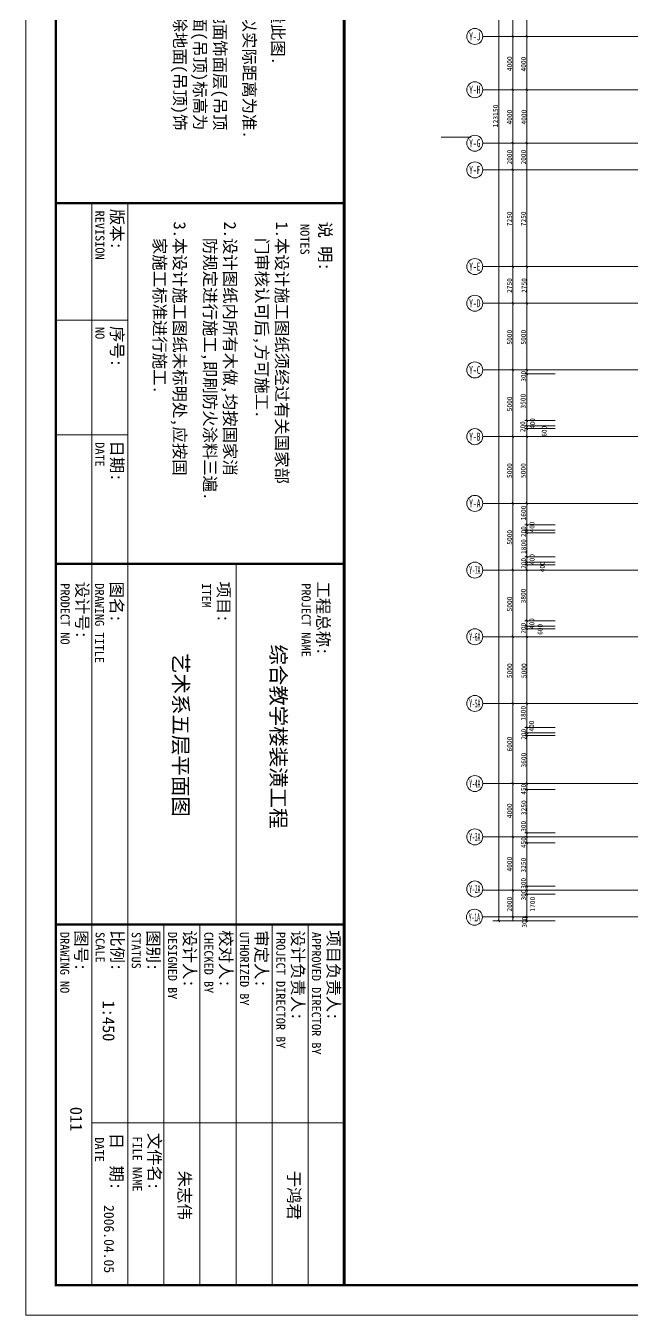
# Model space of a CAD drawing. Extents: x -307567 to 704339, y -10277 to 165507.
# Drawn here: x 574079 to 619583, y -10277 to 86380 of the extents above; entities that cross this region are included whole.
import ezdxf
from ezdxf.enums import TextEntityAlignment as Align

# ---------------------------------------------------------------- set-up
doc = ezdxf.new("R2010")
doc.units = 0
doc.header["$MEASUREMENT"] = 0
for name, color, linetype, lineweight in [('AXIS', 7, 'CONTINUOUS', 5), ('wode', 250, 'CONTINUOUS', 0), ('我的', 255, 'CONTINUOUS', 0)]:
    doc.layers.add(name, color=color, linetype=linetype, lineweight=lineweight)
doc.styles.get("Standard").update_dxf_attribs({"font": 'txt', "height": 3})

msp = doc.modelspace()

# ---------------------------------------------------------------- linework, layer by layer
at = {"layer": 'AXIS', "color": 0}
msp.add_lwpolyline([(704339.14165, 165507.00555), (574079.034, 165507.00555), (574079.034, -10276.53074), (704339.14165, -10276.53074)], close=True, dxfattribs=at)
at = {"layer": 'AXIS', "color": 0, "const_width": 180.29081}
msp.add_lwpolyline([(702085.50657, 163253.37047), (576332.66908, 163253.37047), (576332.66908, -8022.89565), (702085.50657, -8022.89565)], close=True, dxfattribs=at)
at = {"layer": 'wode', "color": 0}
for p, q in [((609571.61407, 19280.47411), (609571.61407, 142430.48326)), ((610621.61407, 85580.47411), (610621.61407, 89880.46801)), ((611671.61407, 85930.47564), (611671.61407, 89580.47258)), ((608371.61407, 85580.47411), (611671.61407, 85580.47411)), ((608371.61407, 85580.47411), (611671.61407, 85580.47411)), ((610621.61407, 81580.47564), (610621.61407, 85580.47411)), ((611671.61407, 85580.47411), (611671.61407, 85930.47564)), ((611671.61407, 78030.47258), (611671.61407, 85580.47411)), ((687909.29717, 85580.47411), (611671.61407, 85580.47411)), ((687909.29717, 85580.47411), (611671.61407, 85580.47411)), ((608371.61407, 81580.47564), (611671.61407, 81580.47564)), ((608371.61407, 81580.47564), (611671.61407, 81580.47564)), ((610621.61407, 77580.47258), (610621.61407, 81580.47564)), ((611521.61407, 81580.47564), (614314.11895, 81580.47564)), ((611671.61407, 78030.47258), (611671.61407, 81880.47564)), ((611671.61407, 81280.47564), (611671.61407, 81580.47564)), ((687909.29717, 81580.47564), (611671.61407, 81580.47564)), ((687909.29717, 81580.47564), (611671.61407, 81580.47564)), ((611671.61407, 68330.47411), (611671.61407, 79780.47564)), ((605251.24053, 78021.86205), (607501.24053, 78021.86205)), ((608371.61407, 77580.47258), (611671.61407, 77580.47258)), ((608371.61407, 77580.47258), (611671.61407, 77580.47258)), ((610621.61407, 75580.47564), (610621.61407, 77580.47258)), ((611521.61407, 77580.47258), (614314.11895, 77580.47258)), ((611671.61407, 77580.47258), (611671.61407, 78030.47258)), ((687909.29717, 77580.47258), (611671.61407, 77580.47258)), ((687909.29717, 77580.47258), (611671.61407, 77580.47258)), ((608371.61407, 75580.47564), (611671.61407, 75580.47564)), ((608371.61407, 75580.47564), (611671.61407, 75580.47564)), ((610621.61407, 68330.47411), (610621.61407, 75580.47564)), ((687909.29717, 75580.47564), (611671.61407, 75580.47564)), ((687909.29717, 75580.47564), (611671.61407, 75580.47564)), ((608371.61407, 68330.47411), (611671.61407, 68330.47411)), ((608371.61407, 68330.47411), (611671.61407, 68330.47411)), ((610621.61407, 65580.47258), (610621.61407, 68330.47411)), ((611521.61407, 68330.47411), (614314.11895, 68330.47411)), ((611671.61407, 56780.47411), (611671.61407, 68330.47411)), ((611671.61407, 67830.48174), (611671.61407, 68330.47411)), ((687909.29717, 68330.47411), (611671.61407, 68330.47411)), ((687909.29717, 68330.47411), (611671.61407, 68330.47411)), ((611671.61407, 65580.47258), (611671.61407, 65880.47258)), ((608371.61407, 65580.47258), (611671.61407, 65580.47258)), ((608371.61407, 65580.47258), (611671.61407, 65580.47258)), ((610621.61407, 60580.47564), (610621.61407, 65580.47258)), ((611521.61407, 65580.47258), (687909.29717, 65580.47258)), ((608371.61407, 60580.47564), (611671.61407, 60580.47564)), ((608371.61407, 60580.47564), (611671.61407, 60580.47564)), ((610621.61407, 55580.47411), (610621.61407, 60580.47564)), ((611521.61407, 60580.47564), (614314.11895, 60580.47564)), ((611521.61407, 60280.47564), (613788.02032, 60280.47564)), ((611671.61407, 60280.47564), (611671.61407, 60580.47564)), ((687909.29717, 60580.47564), (611671.61407, 60580.47564)), ((687909.29717, 60580.47564), (611671.61407, 60580.47564)), ((611671.61407, 56180.47411), (611671.61407, 57580.47564)), ((611521.61407, 56780.47411), (613788.02032, 56780.47411)), ((611521.61407, 56380.47564), (613788.02032, 56380.47564)), ((611521.61407, 56180.47411), (613788.02032, 56180.47411)), ((611671.61407, 56380.47564), (611671.61407, 56780.47411)), ((611671.61407, 45580.47564), (611671.61407, 56180.47411)), ((608371.61407, 55580.47411), (611671.61407, 55580.47411)), ((608371.61407, 55580.47411), (611671.61407, 55580.47411)), ((610621.61407, 50580.47487), (610621.61407, 55580.47411)), ((611521.61407, 55580.47411), (614314.11895, 55580.47411)), ((687909.29717, 55580.47411), (611671.61407, 55580.47411)), ((687909.29717, 55580.47411), (611671.61407, 55580.47411)), ((608371.61407, 50580.47487), (611671.61407, 50580.47487)), ((608371.61407, 50580.47487), (611671.61407, 50580.47487)), ((610621.61407, 45580.47564), (610621.61407, 50580.47487)), ((611521.61407, 50580.47487), (614314.11895, 50580.47487)), ((611671.61407, 50180.4764), (611671.61407, 50580.47487)), ((687909.29717, 50580.47487), (611671.61407, 50580.47487)), ((687909.29717, 50580.47487), (611671.61407, 50580.47487)), ((611671.61407, 48380.4764), (611671.61407, 49780.47564)), ((611521.61407, 48980.4764), (613788.02032, 48980.4764)), ((611521.61407, 48580.47564), (613788.02032, 48580.47564)), ((611521.61407, 48380.4764), (613788.02032, 48380.4764)), ((611671.61407, 48580.47564), (611671.61407, 48980.4764)), ((611671.61407, 47780.4764), (611671.61407, 48380.4764)), ((611671.61407, 45980.4764), (611671.61407, 47380.47564)), ((611521.61407, 46580.4764), (613788.02032, 46580.4764)), ((611671.61407, 46180.47564), (611671.61407, 46580.4764)), ((608371.61407, 45580.47564), (611671.61407, 45580.47564)), ((610621.61407, 40580.47411), (610621.61407, 45580.47564)), ((611521.61407, 46180.47564), (613788.02032, 46180.47564)), ((611521.61407, 45980.4764), (613788.02032, 45980.4764)), ((611521.61407, 45580.47564), (614314.11895, 45580.47564)), ((611521.61407, 45580.47564), (614314.11895, 45580.47564)), ((611671.61407, 45580.47564), (611671.61407, 45980.4764)), ((611671.61407, 40580.47411), (611671.61407, 45580.47564)), ((687909.29717, 45580.47564), (611671.61407, 45580.47564)), ((611671.61407, 41180.47411), (611671.61407, 42580.47564)), ((611521.61407, 41780.4764), (613788.02032, 41780.4764)), ((611671.61407, 41380.47564), (611671.61407, 41780.4764)), ((611521.61407, 41380.47564), (613788.02032, 41380.47564)), ((611521.61407, 41180.47411), (613788.02032, 41180.47411)), ((611671.61407, 40580.47411), (611671.61407, 41180.47411)), ((608371.61407, 40580.47411), (611671.61407, 40580.47411)), ((610621.61407, 35580.47258), (610621.61407, 40580.47411)), ((611521.61407, 40580.47411), (614314.11895, 40580.47411)), ((611671.61407, 25880.47411), (611671.61407, 40580.47411)), ((687909.29717, 40580.47411), (611671.61407, 40580.47411)), ((608371.61407, 35580.47258), (611671.61407, 35580.47258)), ((610621.61407, 29580.47373), (610621.61407, 35580.47258)), ((611534.8709, 35580.47258), (614314.11895, 35580.47258)), ((687909.29717, 35580.47258), (611671.61407, 35580.47258)), ((611534.8709, 33780.47258), (613788.02032, 33780.47258)), ((611534.8709, 33380.47411), (613788.02032, 33380.47411)), ((611534.8709, 33180.47258), (613788.02032, 33180.47258)), ((608371.61407, 29580.47373), (611671.61407, 29580.47373)), ((610621.61407, 25580.47411), (610621.61407, 29580.47373)), ((611534.8709, 29580.47373), (614314.11895, 29580.47373)), ((611534.8709, 29130.47373), (613788.02032, 29130.47373)), ((687909.29717, 29580.47373), (611671.61407, 29580.47373)), ((608371.61407, 25580.47411), (611671.61407, 25580.47411)), ((608371.61407, 25580.47411), (611671.61407, 25580.47411)), ((610621.61407, 21580.47392), (610621.61407, 25580.47411)), ((611521.61407, 25880.47411), (613788.02032, 25880.47411)), ((611521.61407, 25580.47411), (614314.11895, 25580.47411)), ((611671.61407, 25580.47411), (611671.61407, 25880.47411)), ((611671.61407, 25130.47411), (611671.61407, 25580.47411)), ((644143.24493, 25580.47411), (611671.61407, 25580.47411)), ((687909.29717, 25580.47411), (611671.61407, 25580.47411)), ((611521.61407, 25130.47411), (613788.02032, 25130.47411)), ((611521.61407, 25130.47411), (613788.02032, 25130.47411)), ((611671.61407, 19280.47411), (611671.61407, 25130.47411)), ((608364.43633, 21580.47335), (611671.61407, 21580.47335)), ((610621.61407, 19580.47411), (610621.61407, 21580.47392)), ((611521.61407, 21880.47392), (613788.02032, 21880.47392)), ((611521.61407, 21580.47392), (614314.11895, 21580.47392)), ((611521.61407, 21280.47392), (613788.02032, 21280.47392)), ((611671.61407, 21580.47392), (611671.61407, 21880.47392)), ((687909.29717, 21580.47392), (611671.61407, 21580.47335)), ((608339.75372, 19580.47411), (611671.61407, 19580.47411)), ((610011.79961, 19580.47411), (614349.0921, 19580.47411)), ((610621.68731, 19580.47411), (610621.68731, 19280.47411)), ((646074.34844, 19580.47411), (611671.61407, 19580.47411)), ((609121.68731, 19280.47411), (612121.68731, 19280.47411)), ((610011.79961, 19280.47411), (613788.02032, 19280.47411))]:
    msp.add_line(p, q, dxfattribs=at)
at = {"layer": 'wode', "color": 0, "const_width": 67.5}
for points in [[(610546.61407, 85655.47411), (610696.61407, 85505.47411)], [(611596.61407, 85655.47411), (611746.61407, 85505.47411)], [(610546.61407, 81655.47564), (610696.61407, 81505.47564)], [(611596.61407, 81655.47564), (611746.61407, 81505.47564)], [(610546.61407, 77655.47258), (610696.61407, 77505.47258)], [(611596.61407, 77655.47258), (611746.61407, 77505.47258)], [(610546.61407, 75655.47564), (610696.61407, 75505.47564)], [(610546.61407, 68405.47411), (610696.61407, 68255.47411)], [(611596.61407, 68405.47411), (611746.61407, 68255.47411)], [(610546.61407, 65655.47258), (610696.61407, 65505.47258)], [(611596.61407, 65655.47258), (611746.61407, 65505.47258)], [(611596.61407, 65655.47258), (611746.61407, 65505.47258)], [(610546.61407, 60655.47564), (610696.61407, 60505.47564)], [(611596.61407, 60655.47564), (611746.61407, 60505.47564)], [(611596.61407, 60355.47564), (611746.61407, 60205.47564)], [(611596.61407, 56855.47411), (611746.61407, 56705.47411)], [(611596.61407, 56455.47564), (611746.61407, 56305.47564)], [(611596.61407, 56255.47411), (611746.61407, 56105.47411)], [(610546.61407, 55655.47411), (610696.61407, 55505.47411)], [(611596.61407, 55655.47411), (611746.61407, 55505.47411)], [(610546.61407, 50655.47487), (610696.61407, 50505.47487)], [(611596.61407, 50655.47487), (611746.61407, 50505.47487)], [(611596.61407, 49055.4764), (611746.61407, 48905.4764)], [(611596.61407, 48655.47564), (611746.61407, 48505.47564)], [(611596.61407, 48455.4764), (611746.61407, 48305.4764)], [(611596.61407, 46655.4764), (611746.61407, 46505.4764)], [(610546.61407, 45655.47564), (610696.61407, 45505.47564)], [(611596.61407, 46255.47564), (611746.61407, 46105.47564)], [(611596.61407, 46055.4764), (611746.61407, 45905.4764)], [(611596.61407, 45655.47564), (611746.61407, 45505.47564)], [(611596.61407, 45655.47564), (611746.61407, 45505.47564)], [(611596.61407, 41855.4764), (611746.61407, 41705.4764)], [(610546.61407, 40655.47411), (610696.61407, 40505.47411)], [(611596.61407, 41455.47564), (611746.61407, 41305.47564)], [(611596.61407, 41255.47411), (611746.61407, 41105.47411)], [(611596.61407, 40655.47411), (611746.61407, 40505.47411)], [(611601.22833, 40650.47533), (611751.22833, 40500.47533)], [(610546.61407, 35655.47258), (610696.61407, 35505.47258)], [(611601.22833, 35650.4738), (611751.22833, 35500.4738)], [(611609.8709, 33845.47502), (611759.8709, 33695.47502)], [(611599.87335, 33255.47258), (611749.87335, 33105.47258)], [(611609.8709, 33455.47411), (611759.8709, 33305.47411)], [(610546.61407, 29655.47373), (610696.61407, 29505.47373)], [(611599.87335, 29655.47373), (611749.87335, 29505.47373)], [(611599.87335, 29205.47373), (611749.87335, 29055.47373)], [(610546.61407, 25655.47411), (610696.61407, 25505.47411)], [(611596.61407, 25955.47411), (611746.61407, 25805.47411)], [(611596.61407, 25655.47411), (611746.61407, 25505.47411)], [(611596.61407, 25205.47411), (611746.61407, 25055.47411)], [(611596.61407, 25205.47411), (611746.61407, 25055.47411)], [(610546.61407, 21655.47392), (610696.61407, 21505.47392)], [(611596.61407, 21955.47392), (611746.61407, 21805.47392)], [(611596.61407, 21655.47392), (611746.61407, 21505.47392)], [(611596.61407, 21355.47392), (611746.61407, 21205.47392)], [(609496.61407, 19355.47411), (609646.61407, 19205.47411)], [(610546.61407, 19655.47411), (610696.61407, 19505.47411)], [(611586.61651, 19655.47411), (611736.61651, 19505.47411)], [(611586.68975, 19355.47411), (611736.68975, 19205.47411)]]:
    msp.add_lwpolyline(points, dxfattribs=at)
at = {"layer": 'wode', "color": 0}
for centre in [(607771.61407, 85580.47411), (607771.61407, 85580.47411), (607771.61407, 81580.47564), (607771.61407, 81580.47564), (607771.61407, 77580.47258), (607771.61407, 77580.47258), (607771.61407, 75580.47564), (607771.61407, 75580.47564), (607771.61407, 68330.47411), (607771.61407, 68330.47411), (607771.61407, 65580.47258), (607771.61407, 65580.47258), (607771.61407, 60580.47564), (607771.61407, 60580.47564), (607771.61407, 55580.47411), (607771.61407, 55580.47411), (607771.61407, 50580.47487), (607771.61407, 50580.47487), (607771.61407, 45580.47564), (607771.61407, 40580.47411), (607771.61407, 35580.47258), (607771.61407, 29580.47373), (607771.61407, 25580.47411), (607771.61407, 25580.47411), (607771.65069, 21673.02973), (607740.08331, 19559.95714)]:
    msp.add_circle(centre, 600, dxfattribs=at)
at = {"layer": '我的', "color": 0}
for p, q in [((579037.03117, 46049.80596), (579037.03117, 73086.15676)), ((581741.39327, 46049.80596), (581741.39327, 73086.15676)), ((576332.66908, 64302.28723), (581741.39327, 64302.28723)), ((576332.66908, 55721.78521), (581741.39327, 55721.78521)), ((579037.03117, 46049.80596), (579037.03117, 19013.45515)), ((581741.39327, 46049.80596), (581741.39327, 19013.45515)), ((589854.47956, 46049.80596), (589854.47956, 19013.45515)), ((579037.03117, 19013.45515), (579037.03117, -8022.89565)), ((581741.39327, 19013.45515), (581741.39327, -8022.89565)), ((584445.75537, 19013.45515), (584445.75537, -8022.89565)), ((587150.11746, 19013.45515), (587150.11746, -8022.89565)), ((589854.47956, 19013.45515), (589854.47956, -8022.89565)), ((592558.84166, 19013.45515), (592558.84166, -8022.89565)), ((595263.20375, 19013.45515), (595263.20375, -8022.89565)), ((597967.56585, 4145.27975), (579037.03117, 4145.27975))]:
    msp.add_line(p, q, dxfattribs=at)
for points, const_width in [([(597967.56585, 163253.37047), (597967.56585, -8022.89565)], 225.36351), ([(576332.66908, 73086.15676), (597967.56585, 73086.15676)], 180.29081), ([(576332.66908, 46049.80596), (597967.56585, 46049.80596)], 180.29081), ([(576332.66908, 19013.45515), (597967.56585, 19013.45515)], 180.29081)]:
    msp.add_lwpolyline(points, dxfattribs=dict(at, const_width=const_width))

# ---------------------------------------------------------------- texts
at = {"layer": 'wode', "color": 0}
for s, width, p, p2 in [('Y-J', 0.531578, (607346.33331, 85280.47411), (608196.85821, 85280.47411)), ('Y-J', 0.531578, (607346.33331, 85280.47411), (608196.85821, 85280.47411)), ('Y-H', 0.531578, (607346.33331, 81280.47564), (608196.85821, 81280.47564)), ('Y-H', 0.531578, (607346.33331, 81280.47564), (608196.85821, 81280.47564)), ('Y-G', 0.531578, (607346.33331, 77280.47258), (608196.85821, 77280.47258)), ('Y-G', 0.531578, (607346.33331, 77280.47258), (608196.85821, 77280.47258)), ('Y-F', 0.531578, (607346.33331, 75280.47564), (608196.85821, 75280.47564)), ('Y-F', 0.531578, (607346.33331, 75280.47564), (608196.85821, 75280.47564)), ('Y-E', 0.531578, (607346.33331, 68030.47411), (608196.85821, 68030.47411)), ('Y-E', 0.531578, (607346.33331, 68030.47411), (608196.85821, 68030.47411)), ('Y-D', 0.531578, (607346.33331, 65280.47258), (608196.85821, 65280.47258)), ('Y-D', 0.531578, (607346.33331, 65280.47258), (608196.85821, 65280.47258)), ('Y-C', 0.531578, (607346.33331, 60280.47564), (608196.85821, 60280.47564)), ('Y-C', 0.531578, (607346.33331, 60280.47564), (608196.85821, 60280.47564)), ('Y-B', 0.531578, (607346.33331, 55280.47411), (608196.85821, 55280.47411)), ('Y-B', 0.531578, (607346.33331, 55280.47411), (608196.85821, 55280.47411)), ('Y-A', 0.531578, (607346.33331, 50280.47487), (608196.85821, 50280.47487)), ('Y-A', 0.531578, (607346.33331, 50280.47487), (608196.85821, 50280.47487)), ('Y-7A', 0.378412, (607355.3421, 45280.47564), (608187.84942, 45280.47564)), ('Y-6A', 0.378412, (607355.3421, 40280.47411), (608187.84942, 40280.47411)), ('Y-5A', 0.378412, (607355.3421, 35280.47258), (608187.84942, 35280.47258)), ('Y-4A', 0.378412, (607355.3421, 29280.47373), (608187.84942, 29280.47373)), ('Y-3A', 0.378412, (607355.3421, 25280.47411), (608187.84942, 25280.47411)), ('Y-3A', 0.378412, (607355.3421, 25280.47411), (608187.84942, 25280.47411)), ('Y-2A', 0.378412, (607355.37872, 21373.02973), (608187.88604, 21373.02973)), ('Y-1A', 0.416254, (607323.84795, 19259.95714), (608156.35528, 19259.95714))]:
    msp.add_text(s, height=600, dxfattribs=dict(at, width=width)).set_placement(p, p2, align=Align.FIT)
for s, width, p, p2 in [('4000', 0.93474, (610561.5921, 82980.47258), (610561.5921, 84090.47625)), ('4000', 0.934736, (611611.5921, 82955.47411), (611611.5921, 84065.47319)), ('123150', 0.943448, (609511.5921, 78768.4746), (609511.5921, 80478.47368)), ('4000', 0.934736, (610561.5921, 78980.47411), (610561.5921, 80090.47319)), ('4000', 0.934736, (611639.7171, 78980.47411), (611639.7171, 80090.47319)), ('2000', 0.934736, (610561.5921, 75980.47411), (610561.5921, 77090.47319)), ('2000', 0.934736, (611612.14141, 75980.47411), (611612.14141, 77090.47319)), ('7250', 0.845714, (610561.5921, 71355.47258), (610561.5921, 72465.47167)), ('7250', 0.845714, (611612.14141, 71355.47258), (611612.14141, 72465.47167)), ('2750', 0.845714, (610561.5921, 66355.47564), (610561.5921, 67465.47472)), ('2750', 0.845714, (611655.61065, 66355.47564), (611655.61065, 67465.47472)), ('5000', 0.934736, (610561.5921, 62480.47411), (610561.5921, 63590.47319)), ('5000', 0.934736, (611611.5921, 62480.47411), (611611.5921, 63590.47319)), ('300', 0.925713, (611611.5921, 59704.47618), (611611.5921, 60514.47527)), ('5000', 0.934736, (610561.5921, 57480.47716), (610561.5921, 58590.47625)), ('3500', 0.887999, (611581.5628, 57686.71801), (611581.5628, 58796.71709)), ('200', 0.925718, (611550.61797, 55920.4735), (611550.61797, 56730.47716)), ('400', 0.925713, (612285.3836, 56157.47606), (612285.3836, 56967.47515)), ('600', 0.925713, (613163.99688, 55581.98473), (613163.99688, 56391.98381)), ('5000', 0.934736, (610561.5921, 52480.47564), (610561.5921, 53590.47472)), ('5000', 0.934736, (611591.59698, 52480.47564), (611591.59698, 53590.47472)), ('1600', 0.986666, (611611.5921, 49300.47609), (611611.5921, 50410.47518)), ('5000', 0.934736, (610561.5921, 47480.4764), (610561.5921, 48590.47548)), ('200', 0.925716, (611611.5921, 48052.47499), (611611.5921, 48862.47637)), ('400', 0.925713, (612247.11456, 48406.96032), (612247.11456, 49216.9594)), ('1800', 0.986668, (611624.84893, 46786.20913), (611624.84893, 47896.2105)), ('200', 0.925713, (611617.08526, 45676.94017), (611617.08526, 46486.93926)), ('400', 0.925716, (612257.58819, 45972.47469), (612257.58819, 46782.47606)), ('400', 0.925713, (613020.36895, 45420.90151), (613020.36895, 46230.90059)), ('5000', 0.934738, (610561.5921, 42480.47487), (610561.5921, 43590.47625)), ('3800', 0.888001, (611598.33526, 43080.52523), (611598.33526, 44190.5266)), ('200', 0.925716, (611598.33526, 40814.20824), (611598.33526, 41624.20961)), ('400', 0.925716, (612235.61553, 41162.14296), (612235.61553, 41972.14434)), ('600', 0.925716, (612854.58526, 40729.38005), (612854.58526, 41539.38143)), ('5000', 0.934736, (610561.5921, 37480.47564), (610561.5921, 38590.47472)), ('5000', 0.934736, (611641.58477, 37480.47564), (611641.58477, 38590.47472)), ('1800', 0.986666, (611593.64776, 34289.22197), (611593.64776, 35399.22106)), ('400', 0.925716, (612218.73321, 33476.75554), (612218.73321, 34286.75692)), ('6000', 0.934737, (610561.5921, 31980.47373), (610561.5921, 33090.47396)), ('200', 0.925713, (611624.88555, 32867.47438), (611624.88555, 33677.47347)), ('3600', 0.888, (611624.88555, 30780.47373), (611624.88555, 31890.47396)), ('450', 0.864, (611611.5921, 28740.47396), (611611.5921, 29550.47419)), ('4000', 0.934737, (610561.5921, 26980.47449), (610561.5921, 28090.47472)), ('3250', 0.845714, (611631.58721, 27210.47441), (611631.58721, 28320.47464)), ('300', 0.925715, (611611.5921, 25964.47374), (611611.5921, 26774.47397)), ('450', 0.864, (611611.5921, 24750.47419), (611611.5921, 25560.47441)), ('4000', 0.934737, (610561.5921, 22980.47373), (610561.5921, 24090.47396)), ('3250', 0.845714, (611611.5921, 22905.47373), (611611.5921, 24015.47396)), ('300', 0.925715, (611611.5921, 21690.47396), (611611.5921, 22500.47419)), ('300', 0.925714, (611611.5921, 20817.474), (611611.5921, 21627.47366)), ('2000', 0.934737, (610561.5921, 19980.47373), (610561.5921, 21090.47396)), ('1700', 0.986667, (612289.59503, 19980.47373), (612289.59503, 21090.47396)), ('300', 0.925715, (611681.79473, 18780.47373), (611681.79473, 19590.47396))]:
    msp.add_text(s, height=375, rotation=90, dxfattribs=dict(at, width=width)).set_placement(p, p2, align=Align.FIT)
at = {"layer": '我的', "color": 0, "attachment_point": 1, "rotation": 270}
for s, insert, char_height, width in [('{\\fSimHei|b0|i0|c134|p2;\\C250;3.图纸中标高是以地面饰面层(吊顶\\P饰面层)做完后的地面(吊顶)标高为\\P相对零标高(即以扣除地面(吊顶)饰\\P面层高度)}', (589106.19708, 97588.78831), 901.4540322, 22452.787921), ('{\\fSimHei|b0|i0|c134|p2;\\C250;2.若发现误差时,应以实际距离为准.}', (591309.27392, 97588.78831), 901.4540322, 22452.787921), ('{\\fSimHei|b0|i0|c134|p2;\\C250;1.切勿以比例尺度量此图.}', (593460.19653, 97588.78831), 901.4540322, 22452.787921), ('{\\fSimHei|b0|i0|c134|p2;\\C250;版本:}', (581381.28262, 72658.38655), 901.4540322, 8327.3438066), ('{\\fSimSun|b0|i0|c134|p2;\\C250;REVISION}', (579983.20478, 72527.81784), 676.0905242, 8327.3438844), ('{\\fSimHei|b0|i0|c134|p2;\\C250;3.本设计施工图纸未标明处,应按国\\P  家施工标准进行施工.}', (586083.55771, 71703.47188), 901.4540322, 22452.787921), ('{\\fSimHei|b0|i0|c134|p2;\\C250;2.设计图纸内所有木做,均按国家消\\P  防规定进行施工,即刷防火涂料三遍.}', (589861.02906, 71703.47188), 901.4540322, 22452.787921), ('{\\fSimHei|b0|i0|c134|p2;\\C250;1.本设计施工图纸须经过有关国家部\\P  门审核认可后,方可施工.}', (593750.5226, 71703.47188), 901.4540322, 22452.787921), ('{\\fSimHei|b0|i0|c134|p2;\\C250;说 明:}', (596993.77383, 71703.47188), 901.4540322, 8327.3438066), ('{\\fSimSun|b0|i0|c134|p2;\\C250;NOTES}', (595359.82359, 71519.72763), 676.0905242, 8327.3438844), ('{\\fSimHei|b0|i0|c134|p2;\\C250;序号:}', (581381.28262, 63874.51702), 901.4540322, 8327.3438066), ('{\\fSimSun|b0|i0|c134|p2;\\C250;NO}', (579983.20478, 63802.39468), 676.0905242, 8327.3438844), ('{\\fSimSun|b0|i0|c134|p2;\\C250;DATE}', (579983.20478, 55163.44629), 676.0905242, 8327.3438844), ('{\\fSimHei|b0|i0|c134|p2;\\C250;日期:}', (581381.28262, 55294.015), 901.4540322, 8327.3438066), ('{\\fSimSun|b0|i0|c134|p2;\\C250;PRODECT NO}', (577365.73353, 44591.46703), 676.0905242, 14073.9028503), ('{\\fSimHei|b0|i0|c134|p2;\\C250;设计号:}', (578763.81137, 44722.03574), 901.4540322, 8327.3438066), ('{\\fSimSun|b0|i0|c134|p2;\\C250;DRAWING TITLE}', (579959.47085, 44591.46703), 676.0905242, 8327.3438844), ('{\\fSimHei|b0|i0|c134|p2;\\C250;图名:}', (581356.5659, 44722.03574), 901.4540322, 9939.0197859), ('{\\fSimSun|b0|i0|c134|p2;\\C250;ITEM}', (587987.08211, 44591.46703), 676.0905242, 8327.3438844), ('{\\fSimHei|b0|i0|c134|p2;\\C250;项目:}', (589384.17716, 44722.03574), 901.4540322, 8327.3438066), ('{\\fSimSun|b0|i0|c134|p2;\\C250;PROJECT NAME}', (595454.45164, 44591.46703), 676.0905242, 8327.3438844), ('{\\fSimHei|b0|i0|c134|p2;\\C250;工程总称:}', (596851.54668, 44722.03574), 901.4540322, 8327.3438066), ('{\\fSimHei|b0|i0|c134|p2;\\C250;综合教学楼装潢工程}', (593595.72246, 40007.71024), 1124.8645568, 22647.6855267), ('{\\fSimSun|b0|i0|c134|p2;\\C250;艺术系五层平面图}', (586269.75005, 39361.32909), 1124.8645568, 22647.6855267), ('{\\fSimSun|b0|i0|c134|p2;\\C250;DRAWING NO}', (577343.26265, 18455.11623), 676.0905242, 14073.9028503), ('{\\fSimHei|b0|i0|c134|p2;\\C250;图号:}', (578693.86453, 18585.68494), 901.4540322, 8327.3438066), ('{\\fSimSun|b0|i0|c134|p2;\\C250;SCALE}', (579995.8041, 18455.11623), 676.0905242, 14073.9028503), ('{\\fSimHei|b0|i0|c134|p2;\\C250;比例:}', (581393.88194, 18585.68494), 901.4540322, 8327.3438066), ('{\\fSimSun|b0|i0|c134|p2;\\C250;STATUS}', (582710.81186, 18455.11623), 676.0905242, 14073.9028503), ('{\\fSimHei|b0|i0|c134|p2;\\C250;图别:}', (584108.8897, 18585.68494), 901.4540322, 8327.3438066), ('{\\fSimSun|b0|i0|c134|p2;\\C250;DESIGNED BY}', (585433.54888, 18455.11623), 676.0905242, 14073.9028503), ('{\\fSimHei|b0|i0|c134|p2;\\C250;设计人:}', (586831.62673, 18585.68494), 901.4540322, 8327.3438066), ('{\\fSimSun|b0|i0|c134|p2;\\C250;CHECKED BY}', (588147.17846, 18455.11623), 676.0905242, 14073.9028503), ('{\\fSimHei|b0|i0|c134|p2;\\C250;校对人:}', (589545.2563, 18585.68494), 901.4540322, 8327.3438066), ('{\\fSimSun|b0|i0|c134|p2;\\C250;UTHORIZED BY}', (590820.45225, 18455.11623), 676.0905242, 14073.9028503), ('{\\fSimHei|b0|i0|c134|p2;\\C250;审定人:}', (592218.53009, 18585.68494), 901.4540322, 8327.3438066), ('{\\fSimSun|b0|i0|c134|p2;\\C250;PROJECT DIRECTOR BY}', (593549.2327, 18455.11623), 676.0905242, 14073.9028503), ('{\\fSimHei|b0|i0|c134|p2;\\C250;设计负责人:}', (594947.31054, 18585.68494), 901.4540322, 8327.3438066), ('{\\fSimSun|b0|i0|c134|p2;\\C250;APPROVED DIRECTOR BY}', (596220.4529, 18455.11623), 676.0905242, 14073.9028503), ('{\\fSimHei|b0|i0|c134|p2;\\C250;项目负责人:}', (597618.53074, 18585.68494), 901.4540322, 8327.3438066), ('{\\fSimHei|b0|i0|c134|p2;\\C250;1:450}', (580755.55198, 13314.43433), 901.4540322, 8327.3438066), ('{\\fSimHei|b0|i0|c134|p2;\\C250;011}', (578314.50109, 5344.48859), 901.4540322, 8327.3438066), ('{\\fSimSun|b0|i0|c134|p2;\\C250;DATE}', (579947.05811, 3058.50186), 676.0905242, 14073.9028503), ('{\\fSimHei|b0|i0|c134|p2;\\C250;日  期:}', (581345.13596, 3396.3017), 901.4540322, 8327.3438066), ('{\\fSimSun|b0|i0|c134|p2;\\C250;FILE NAME}', (582788.4723, 3136.21381), 676.0905242, 14073.9028503), ('{\\fSimHei|b0|i0|c134|p2;\\C250;文件名:}', (584186.55014, 3396.3017), 901.4540322, 8327.3438066), ('{\\fSimHei|b0|i0|c134|p2;\\C250;朱志伟}', (586439.3021, 556.38515), 901.4540322, 8327.3438066), ('{\\fSimHei|b0|i0|c134|p2;\\C250;于鸿君}', (594662.45066, 556.38515), 901.4540322, 8327.3438066), ('{\\fSimHei|b0|i0|c134|p2;\\C250;2006.04.05}', (580704.40874, -2021.29739), 750, 8327.3438066)]:
    msp.add_mtext(s, dxfattribs=dict(at, insert=insert, char_height=char_height, width=width))

doc.saveas('drawing.dxf')
